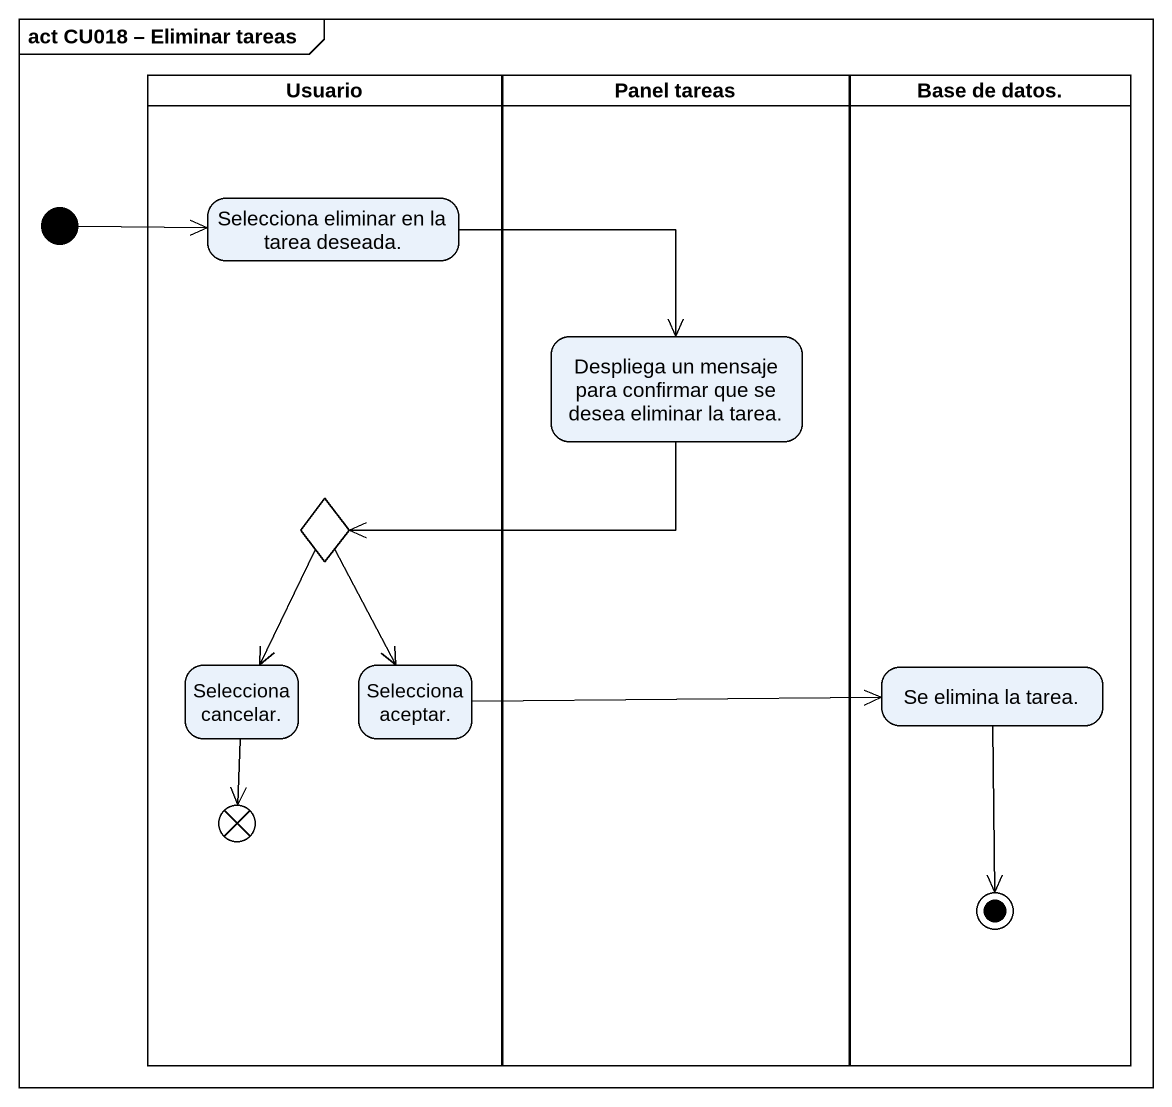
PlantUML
@startuml
mainframe act CU018 – Eliminar tareas
hide empty description
state Usuario <<partition>> {
  state "Selecciona eliminar en la tarea deseada." as Selecciona_eliminar_en_la
  state choice1 <<choice>>
  state "Selecciona cancelar." as Selecciona_cancelar
  state "Selecciona aceptar." as Selecciona_aceptar
  state flowfinal1 <<end>>
}
state "Panel tareas" as Panel_tareas <<partition>> {
  state "Despliega un mensaje para confirmar que se desea eliminar la tarea." as Despliega_un_mensaje_para
}
state "Base de datos." as Base_de_datos <<partition>> {
  state "Se elimina la tarea." as Se_elimina_la_tarea
  Se_elimina_la_tarea --> [*]
}
state initial1 <<start>>
initial1 -right-> Selecciona_eliminar_en_la
Selecciona_eliminar_en_la -right-> Despliega_un_mensaje_para
Despliega_un_mensaje_para -left-> choice1
choice1 --> Selecciona_cancelar
choice1 --> Selecciona_aceptar
Selecciona_cancelar --> flowfinal1
Selecciona_aceptar -right-> Se_elimina_la_tarea
@enduml
